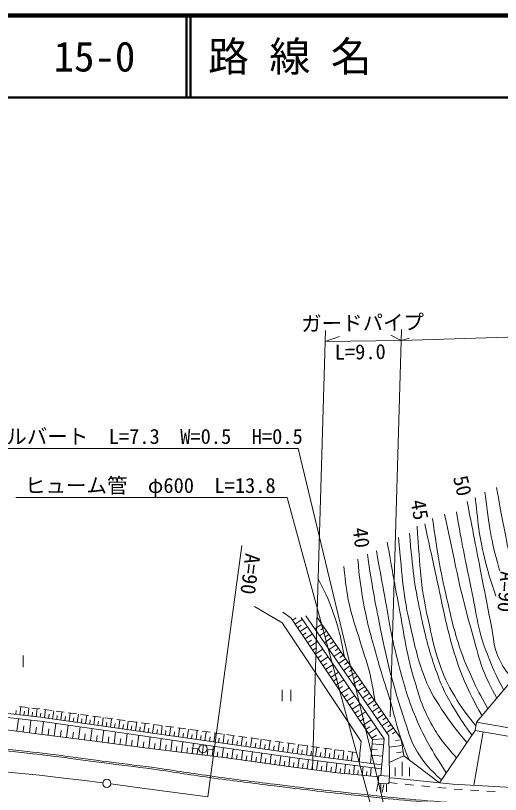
# Model space of a CAD drawing. Units: millimetres, scale not verified. Extents: x 40000 to 680000, y 20000 to 380000.
# Drawn here: x 156872 to 216094, y 284926 to 380000 of the extents above; entities that cross this region are included whole.
import ezdxf
from ezdxf.enums import TextEntityAlignment as Align

# ---------------------------------------------------------------- set-up
doc = ezdxf.new("R2010")
doc.units = ezdxf.units.MM
doc.header["$LTSCALE"] = 1000
doc.linetypes.add('LONG_DASHED_DOTTED', pattern=[15.25, 12, -1.5, 0.25, -1.5])
for name, color, linetype, lineweight in [('M-BGD', 7, 'Continuous', 13), ('M-BMK', 7, 'Continuous', 13), ('M-STR-HTXT', 7, 'Continuous', 13), ('M-TTL', 2, 'Continuous', 140), ('M-TTL-LINE', 7, 'Continuous', 50)]:
    doc.layers.add(name, color=color, linetype=linetype, lineweight=lineweight)
doc.layers.add('M-TTL-TXT', color=7, linetype='Continuous')
doc.styles.add('ＭＳ ゴシック', font='')
doc.styles.get('ＭＳ ゴシック').set_extended_font_data('MS Gothic')

msp = doc.modelspace()

# ---------------------------------------------------------------- linework, layer by layer
at = {"layer": 'M-BGD'}
for p, q in [((190701, 306180), (191153, 306482)), ((191004, 305729), (191906, 306333)), ((191309, 305274), (191763, 305579)), ((191613, 304819), (192523, 305429)), ((194272, 305714), (193429, 305131)), ((194564, 305293), (194142, 305001)), ((191920, 304361), (192378, 304668)), ((192227, 303903), (193143, 304517)), ((194856, 304871), (194012, 304288)), ((195147, 304449), (194726, 304158)), ((192537, 303442), (192998, 303751)), ((192846, 302980), (193769, 303599)), ((195439, 304028), (194595, 303444)), ((195731, 303606), (195309, 303314)), ((193158, 302515), (193623, 302827)), ((193469, 302050), (194399, 302674)), ((196022, 303184), (195179, 302600)), ((196606, 302340), (195762, 301756)), ((196314, 302762), (195892, 302470)), ((157796, 301870), (157796, 300470)), ((193784, 301582), (194252, 301896)), ((194098, 301113), (195034, 301741)), ((197190, 301496), (196346, 300912)), ((196898, 301918), (196476, 301626)), ((194414, 300641), (194886, 300958)), ((194730, 300169), (195674, 300802)), ((197774, 300652), (196929, 300068)), ((197482, 301074), (197060, 300782)), ((195049, 299694), (195525, 300013)), ((195368, 299218), (196319, 299856)), ((198358, 299807), (197513, 299223)), ((198066, 300229), (197644, 299937)), ((195689, 298739), (196168, 299060)), ((196010, 298260), (196969, 298902)), ((198942, 298962), (198097, 298378)), ((198650, 299385), (198228, 299093)), ((199235, 298540), (198812, 298247)), ((189446, 297698), (189446, 296298)), ((190496, 297698), (190496, 296298)), ((196334, 297777), (196817, 298101)), ((196658, 297294), (197623, 297942)), ((199527, 298117), (198682, 297533)), ((199819, 297695), (199397, 297402)), ((196984, 296808), (197470, 297134)), ((197310, 296322), (198282, 296974)), ((200112, 297272), (199266, 296687)), ((200404, 296849), (199981, 296557)), ((197638, 295832), (198128, 296160)), ((197967, 295341), (198947, 295998)), ((200696, 296426), (199851, 295841)), ((200989, 296003), (200566, 295711)), ((156907, 294695), (156965, 295188)), ((157352, 295644), (158346, 295529)), ((157404, 294637), (157518, 295625)), ((157901, 294580), (157958, 295074)), ((158397, 294522), (158512, 295510)), ((158842, 295472), (159836, 295357)), ((158894, 294465), (158951, 294959)), ((159391, 294407), (159505, 295395)), ((159891, 294349), (159949, 294849)), ((160333, 295300), (160669, 295261)), ((160389, 294280), (160529, 295277)), ((160669, 295261), (161324, 295170)), ((161391, 294140), (161532, 295142)), ((161819, 295102), (162810, 294965)), ((162395, 293999), (162536, 295003)), ((163305, 294897), (164296, 294760)), ((163401, 293858), (163541, 294864)), ((198298, 294848), (198791, 295179)), ((198629, 294354), (199616, 295016)), ((201281, 295581), (200435, 294995)), ((201867, 294735), (201020, 294149)), ((201574, 295158), (201151, 294865)), ((157032, 292647), (157225, 294154)), ((158559, 292451), (158754, 293977)), ((160093, 292256), (160286, 293790)), ((160890, 294210), (160961, 294711)), ((161893, 294070), (161963, 294571)), ((162898, 293929), (162968, 294432)), ((163904, 293788), (163975, 294292)), ((164408, 293717), (164549, 294725)), ((164791, 294691), (165782, 294555)), ((164913, 293647), (164983, 294151)), ((165417, 293576), (165559, 294585)), ((165923, 293505), (165994, 294011)), ((166277, 294486), (167268, 294349)), ((166429, 293434), (166570, 294446)), ((166935, 293363), (167006, 293870)), ((167442, 293293), (167583, 294306)), ((167763, 294281), (168753, 294144)), ((168456, 293150), (168599, 294165)), ((169249, 294075), (170239, 293939)), ((169473, 293008), (169616, 294025)), ((170492, 292865), (170634, 293884)), ((170735, 293870), (171526, 293761)), ((198962, 293856), (199460, 294190)), ((199296, 293359), (200291, 294026)), ((202452, 293888), (201605, 293303)), ((202159, 294311), (201736, 294019)), ((157795, 292549), (157893, 293312)), ((159326, 292353), (159424, 293120)), ((160849, 292160), (160945, 292917)), ((161606, 292065), (161797, 293578)), ((163099, 291876), (163288, 293369)), ((164572, 291691), (164758, 293163)), ((166025, 291507), (166209, 292960)), ((167949, 293221), (168020, 293729)), ((168965, 293079), (169036, 293588)), ((169982, 292937), (170054, 293446)), ((171004, 292792), (171079, 293304)), ((171516, 292718), (171665, 293742)), ((171526, 293761), (171725, 293733)), ((172032, 292643), (172107, 293159)), ((172221, 293665), (173211, 293529)), ((172548, 292567), (172698, 293599)), ((173068, 292492), (173144, 293012)), ((173588, 292416), (173740, 293456)), ((173707, 293461), (174697, 293324)), ((174112, 292340), (174189, 292864)), ((174636, 292263), (174789, 293312)), ((175193, 293256), (176183, 293120)), ((175693, 292109), (175847, 293166)), ((176679, 293051), (177669, 292915)), ((176758, 291954), (176913, 293019)), ((177832, 291798), (177988, 292871)), ((178165, 292847), (179155, 292710)), ((199632, 292858), (200133, 293194)), ((199968, 292356), (200970, 293028)), ((203037, 293042), (202191, 292456)), ((202745, 293465), (202321, 293172)), ((162353, 291970), (162447, 292717)), ((163836, 291783), (163929, 292520)), ((165299, 291599), (165390, 292325)), ((166746, 291412), (166843, 292133)), ((167467, 291315), (167661, 292757)), ((168185, 291218), (168281, 291936)), ((168902, 291122), (169094, 292556)), ((170328, 290930), (170520, 292357)), ((171740, 290740), (171930, 292152)), ((173136, 290554), (173307, 291951)), ((175165, 292186), (175242, 292715)), ((176226, 292032), (176303, 292564)), ((177295, 291876), (177373, 292413)), ((178373, 291719), (178451, 292260)), ((178913, 291640), (179071, 292722)), ((179459, 291561), (179538, 292106)), ((179651, 292642), (180641, 292506)), ((180004, 291481), (180163, 292572)), ((180553, 291401), (180634, 291951)), ((181103, 291321), (181263, 292420)), ((181137, 292438), (182127, 292301)), ((182209, 291162), (182367, 292268)), ((182622, 292233), (183613, 292097)), ((183321, 291003), (183480, 292115)), ((184108, 292029), (185099, 291892)), ((184439, 290843), (184599, 291961)), ((200358, 291774), (200940, 292165)), ((203330, 292619), (202907, 292326)), ((213981, 292576), (212839, 286038)), ((169615, 291026), (169711, 291739)), ((171034, 290835), (171129, 291541)), ((172438, 290646), (172531, 291344)), ((173819, 290470), (173903, 291153)), ((174503, 290386), (174671, 291753)), ((175171, 290304), (175254, 290972)), ((175840, 290221), (176004, 291559)), ((177148, 290060), (177309, 291369)), ((178428, 289903), (178585, 291183)), ((179680, 289749), (179834, 291001)), ((181656, 291241), (181735, 291794)), ((182765, 291082), (182845, 291638)), ((183880, 290923), (183960, 291482)), ((185001, 290763), (185081, 291325)), ((185563, 290683), (185723, 291806)), ((185594, 291824), (186585, 291688)), ((186128, 290602), (186208, 291167)), ((186692, 290521), (186853, 291651)), ((187080, 291619), (188071, 291481)), ((187259, 290440), (187340, 291007)), ((187825, 290359), (187987, 291493)), ((188566, 291412), (189557, 291274)), ((188963, 290197), (189125, 291334)), ((190052, 291205), (191042, 291068)), ((190104, 290034), (190267, 291175)), ((191250, 289870), (191414, 291016)), ((191537, 290999), (192528, 290861)), ((200419, 291108), (201815, 290986)), ((200464, 291617), (201879, 291694)), ((203987, 291607), (203296, 291506)), ((176494, 290141), (176575, 290795)), ((177788, 289982), (177867, 290621)), ((179272, 290524), (178409, 290590)), ((179054, 289826), (179131, 290452)), ((181132, 290381), (180269, 290447)), ((180292, 289673), (180368, 290286)), ((180905, 289598), (181055, 290823)), ((181505, 289524), (181579, 290124)), ((182105, 289451), (182252, 290651)), ((183289, 289296), (183451, 290479)), ((184465, 289135), (184626, 290311)), ((185634, 288976), (185794, 290145)), ((186796, 288817), (186955, 289979)), ((188394, 290278), (188475, 290847)), ((189534, 290115), (189615, 290686)), ((190677, 289952), (190759, 290525)), ((191820, 289792), (191892, 290362)), ((192390, 289719), (192536, 290860)), ((192954, 289647), (193026, 290211)), ((193023, 290792), (194014, 290654)), ((193518, 289575), (193662, 290703)), ((194075, 289504), (194147, 290062)), ((194509, 290585), (195499, 290447)), ((194633, 289433), (194776, 290548)), ((195736, 289292), (195877, 290395)), ((195994, 290378), (196985, 290241)), ((196827, 289152), (196966, 290243)), ((197480, 290172), (198471, 290034)), ((197906, 289015), (198044, 290093)), ((200359, 290412), (201054, 290351)), ((204089, 290916), (202483, 290680)), ((204207, 290113), (203404, 289995)), ((182697, 289377), (182778, 289968)), ((183877, 289216), (183958, 289804)), ((185050, 289055), (185130, 289640)), ((186215, 288896), (186295, 289477)), ((187374, 288738), (187452, 289315)), ((187951, 288659), (188109, 289814)), ((188525, 288581), (188603, 289155)), ((189098, 288503), (189255, 289650)), ((190239, 288347), (190390, 289488)), ((191368, 288197), (191518, 289327)), ((192503, 288047), (192654, 289182)), ((193644, 287895), (193795, 289036)), ((195185, 289362), (195255, 289914)), ((196282, 289222), (196351, 289767)), ((197366, 289083), (197435, 289623)), ((200298, 289716), (201690, 289595)), ((189669, 288425), (189746, 288995)), ((190804, 288272), (190879, 288837)), ((191936, 288122), (192011, 288689)), ((193073, 287971), (193149, 288541)), ((194216, 287819), (194292, 288392)), ((194789, 287743), (194941, 288889)), ((195365, 287667), (195441, 288243)), ((195941, 287591), (196093, 288742)), ((196503, 287530), (196556, 288094)), ((197066, 287478), (197172, 288604)), ((198156, 287376), (198258, 288466)), ((199210, 287278), (199308, 288331)), ((200229, 287182), (200324, 288201)), ((203232, 287168), (203232, 288218)), ((204107, 287168), (204107, 288918)), ((204982, 287168), (204982, 288218)), ((197611, 287427), (197662, 287972)), ((198683, 287327), (198732, 287854)), ((199719, 287230), (199767, 287740)), ((201179, 286299), (200975, 285320)), ((201480, 286281), (201492, 285281)), ((202176, 286241), (202188, 285241)), ((202485, 286373), (203480, 286273)), ((201864, 286156), (201660, 285177)), ((204475, 286172), (205470, 286072)), ((206465, 285971), (207460, 285871)), ((208454, 285771), (209449, 285670)), ((210445, 285578), (211443, 285519)), ((212442, 285460), (213440, 285401)), ((214438, 285342), (215436, 285283))]:
    msp.add_line(p, q, dxfattribs=at)
for points in [[(186038, 307879), (189425, 305877), (199099, 291382), (198925, 289971), (198898, 288888)], [(189523, 307164), (190527, 306440), (200464, 291617), (200211, 288720)], [(226841, 307344), (226723, 306351), (221698, 304015), (218693, 301019), (218510, 300035), (213167, 293733), (212995, 292748)], [(201475, 287229), (201879, 291694), (191767, 306539)], [(192327, 306725), (202464, 292060), (202530, 287168)], [(193704, 306537), (203976, 291685), (204279, 289620), (202508, 288830)], [(213167, 293733), (222255, 292146), (237312, 292102), (245568, 292714), (258804, 294241), (269207, 297352), (278104, 299666)], [(212995, 292748), (222167, 291146), (237347, 291102), (245662, 291718), (259006, 293258), (269476, 296388), (278355, 298698)], [(142930, 295690), (143209, 294846), (143609, 294238), (144549, 293740), (146070, 293519), (153563, 293091), (159485, 292332), (166227, 291482), (172999, 290571), (182626, 289386), (190188, 288354), (196141, 287564), (201224, 287089)], [(144564, 295893), (153365, 295104), (159925, 294345), (170767, 292827), (181609, 291248), (191600, 289820), (201594, 288543)], [(144565, 295393), (153314, 294607), (159862, 293849), (170696, 292332), (181537, 290753), (191533, 289325), (201549, 288045)], [(204279, 289620), (208651, 286354), (212995, 292748)], [(202519, 286968), (203116, 286913), (210288, 286188), (217542, 285760), (225857, 285401), (236635, 285401), (247875, 286222), (259000, 287432), (266172, 288576), (270293, 289320)]]:
    msp.add_lwpolyline(points, dxfattribs=at)
msp.add_lwpolyline([(201179, 286299), (202476, 286224), (202530, 287168), (201233, 287242)], close=True, dxfattribs=at)
msp.add_circle((179771, 290486), 500, dxfattribs=at)
for points, knots in [([(215617, 322395), (216279, 318779), (216447, 317841), (217039, 314933), (217258, 313855), (217391, 312961), (217533, 312104)], [0, 0, 0, 0, 1, 1, 1, 2, 2, 2, 2]), ([(214196, 321803), (214791, 317480), (214891, 316118), (215894, 312604), (215931, 312475), (215967, 312348), (216002, 312225)], [0, 0, 0, 0, 1, 1, 1, 2, 2, 2, 2]), ([(213012, 321171), (213433, 317464), (213501, 316301), (214275, 313275), (214703, 311602), (215058, 310546), (215536, 309130)], [0, 0, 0, 0, 1, 1, 1, 2, 2, 2, 2]), ([(207783, 318588), (208443, 314290), (208593, 313083), (209374, 309606), (209914, 307206), (210182, 305848), (210914, 303499), (211452, 301772), (211860, 300835), (212608, 299188), (213299, 297663), (213577, 297145), (214552, 295367)], [0, 0, 0, 0, 1, 1, 1, 2, 2, 2, 3, 3, 3, 4, 4, 4, 4]), ([(209272, 319153), (210799, 311980), (211103, 309974), (212762, 304217), (213225, 302608), (213375, 301667), (213994, 300111), (214545, 298724), (214805, 298227), (215657, 296670)], [0, 0, 0, 0, 1, 1, 1, 2, 2, 2, 3, 3, 3, 3]), ([(210714, 319414), (211470, 315208), (211672, 314082), (212408, 310689), (213137, 307325), (213210, 305325), (214461, 302118), (215156, 300337), (215440, 299651), (216504, 297669)], [0, 0, 0, 0, 1, 1, 1, 2, 2, 2, 3, 3, 3, 3]), ([(206859, 317972), (207620, 314404), (207813, 313496), (208450, 310633), (209077, 307823), (209304, 306216), (210093, 303448), (210616, 301612), (210942, 300586), (211684, 298828), (212415, 297097), (212748, 296496), (213843, 294530)], [0, 0, 0, 0, 1, 1, 1, 2, 2, 2, 3, 3, 3, 4, 4, 4, 4]), ([(204979, 316819), (205420, 312250), (205498, 310856), (206314, 307119), (206920, 304340), (207274, 302773), (208213, 300088), (208941, 298006), (209516, 296883), (210676, 295007), (211379, 293870), (211651, 293455), (212615, 292188)], [0, 0, 0, 0, 1, 1, 1, 2, 2, 2, 3, 3, 3, 4, 4, 4, 4]), ([(202274, 315705), (202891, 312149), (203059, 311227), (203608, 308365), (204315, 304686), (204487, 302563), (205559, 298973), (206197, 296832), (206523, 295586), (207612, 293635), (208612, 291842), (209162, 291180), (210715, 289392)], [0, 0, 0, 0, 1, 1, 1, 2, 2, 2, 3, 3, 3, 4, 4, 4, 4]), ([(203660, 316269), (204126, 311088), (204154, 309469), (205148, 305234), (205709, 302843), (205959, 301470), (206842, 299178), (207551, 297336), (208210, 296407), (209305, 294764), (210262, 293330), (210659, 292834), (211980, 291254)], [0, 0, 0, 0, 1, 1, 1, 2, 2, 2, 3, 3, 3, 4, 4, 4, 4]), ([(200940, 314678), (201377, 312235), (201493, 311611), (201863, 309648), (202473, 306415), (202657, 304565), (203506, 301385), (204255, 298580), (204625, 296973), (205764, 294302), (206943, 291539), (207581, 290550), (209475, 287566)], [0, 0, 0, 0, 1, 1, 1, 2, 2, 2, 3, 3, 3, 4, 4, 4, 4]), ([(198664, 313647), (198897, 311218), (198989, 310507), (199336, 308515), (199795, 305873), (200248, 304430), (200954, 301843), (201582, 299541), (202056, 298288), (202731, 296000), (203227, 294317), (203397, 293341), (203976, 291685), (204330, 290672), (204456, 290325), (204952, 289117)], [0, 0, 0, 0, 1, 1, 1, 2, 2, 2, 3, 3, 3, 4, 4, 4, 5, 5, 5, 5]), ([(196979, 312742), (197189, 310551), (197250, 309871), (197646, 308071), (198027, 306336), (198432, 305414), (198929, 303709), (199477, 301826), (199923, 300805), (200315, 298884), (200515, 297899), (200587, 297550), (200751, 296348)], [0, 0, 0, 0, 1, 1, 1, 2, 2, 2, 3, 3, 3, 4, 4, 4, 4]), ([(193843, 311258), (194913, 309072), (195265, 308378), (195901, 306429), (196490, 304622), (196632, 303918), (197049, 301700)], [0, 0, 0, 0, 1, 1, 1, 2, 2, 2, 2]), ([(326670, 305677), (320597, 302695), (318924, 301851), (313824, 299704), (309369, 297828), (306841, 296849), (302284, 295238), (297295, 293474), (294454, 292608), (289362, 291167), (284833, 289887), (282261, 289289), (277664, 288282), (272507, 287153), (269600, 286589), (264387, 285754), (258874, 284870), (255757, 284544), (250202, 283975), (246461, 283593), (244354, 283469), (240597, 283303), (233952, 283011), (230220, 283083), (223570, 283185), (218102, 283269), (215037, 283387), (209584, 283778), (204992, 284107), (202428, 284397), (197851, 284884), (194181, 285274), (192129, 285517), (188466, 285967), (185585, 286321), (183972, 286527), (181095, 286920), (178214, 287314), (176609, 287601), (173728, 287998), (171268, 288337), (169884, 288484), (167422, 288807), (165372, 289075), (164227, 289253), (162176, 289507), (160109, 289764), (158950, 289902), (156879, 290118), (154658, 290349), (153412, 290455), (151187, 290639), (148408, 290868), (147516, 290919), (144067, 291136)], [0, 0, 0, 0, 1, 1, 1, 2, 2, 2, 3, 3, 3, 4, 4, 4, 5, 5, 5, 6, 6, 6, 7, 7, 7, 8, 8, 8, 9, 9, 9, 10, 10, 10, 11, 11, 11, 12, 12, 12, 13, 13, 13, 14, 14, 14, 15, 15, 15, 16, 16, 16, 17, 17, 17, 18, 18, 18, 18]), ([(144081, 291335), (147531, 291118), (148423, 291067), (151203, 290838), (153429, 290654), (154677, 290548), (156899, 290317), (158972, 290101), (160132, 289962), (162200, 289706), (164252, 289451), (165397, 289274), (167447, 289005), (169910, 288682), (171294, 288535), (173755, 288196), (176636, 287799), (178241, 287512), (181123, 287118), (183998, 286725), (185610, 286519), (188490, 286166), (192152, 285716), (194204, 285472), (197872, 285083), (202446, 284597), (205009, 284306), (209597, 283977), (215047, 283586), (218110, 283469), (223573, 283385), (230219, 283283), (233949, 283211), (240589, 283503), (244342, 283669), (246446, 283792), (250183, 284175), (255733, 284743), (258847, 285068), (264356, 285951), (269564, 286786), (272469, 287350), (277622, 288478), (282214, 289483), (284784, 290080), (289308, 291360), (294395, 292799), (297233, 293664), (302218, 295426), (306770, 297036), (309296, 298014), (313746, 299888), (318844, 302034), (320516, 302878), (326586, 305858)], [0, 0, 0, 0, 1, 1, 1, 2, 2, 2, 3, 3, 3, 4, 4, 4, 5, 5, 5, 6, 6, 6, 7, 7, 7, 8, 8, 8, 9, 9, 9, 10, 10, 10, 11, 11, 11, 12, 12, 12, 13, 13, 13, 14, 14, 14, 15, 15, 15, 16, 16, 16, 17, 17, 17, 18, 18, 18, 18])]:
    msp.add_open_spline(points, degree=3, knots=knots, dxfattribs=at)
at = {"layer": 'M-BGD', "lineweight": 18}
for points in [[(212025, 320698), (212929, 316040), (213155, 314875), (213880, 311143), (214312, 308923), (214527, 307673), (214986, 305458), (215297, 303956), (215212, 303021), (215854, 301629), (216376, 300499), (216708, 300041), (217602, 298965)], [(205915, 317654), (206309, 312328), (206292, 310668), (207250, 306311), (207708, 304224), (207933, 303038), (208616, 301013), (209180, 299339), (209618, 298432), (210511, 296907), (211384, 295415), (211807, 294891), (213094, 293313)], [(199862, 314267), (200375, 310619), (200563, 309592), (201145, 306620), (202083, 301830), (202689, 299142), (204224, 294508), (204807, 292748), (204998, 291673), (205969, 290094), (206885, 288604), (207445, 288056), (208884, 286696)]]:
    msp.add_open_spline(points, degree=3, knots=[0, 0, 0, 0, 1, 1, 1, 2, 2, 2, 3, 3, 3, 4, 4, 4, 4], dxfattribs=at)
at = {"layer": 'M-BMK', "linetype": 'LONG_DASHED_DOTTED'}
for points in [[(167530, 286332), (164958, 286654), (162384, 286963), (159808, 287257), (157231, 287533), (154651, 287791), (152070, 288027), (149486, 288240), (146901, 288427), (144314, 288587), (142002, 288703)], [(180341, 284611), (175723, 285246), (171103, 285868), (168522, 286205)]]:
    msp.add_lwpolyline(points, dxfattribs=at)
at = {"layer": 'M-BMK'}
msp.add_circle((168026, 286268), 500, dxfattribs=at)
at = {"layer": 'M-STR-HTXT'}
for p, q in [((203977, 340336), (342380, 344728)), ((194737, 341555), (193156, 287967)), ((202624, 294398), (204018, 341695)), ((194702, 340203), (196434, 340844)), ((203977, 340336), (202701, 340989)), ((203977, 340336), (204969, 340618)), ((203977, 340336), (194702, 340203)), ((180341, 284611), (184526, 315292))]:
    msp.add_line(p, q, dxfattribs=at)
for points in [[(142760, 327164), (191390, 327164), (201896, 283476)], [(156888, 321176), (190049, 321176), (200456, 282837)]]:
    msp.add_lwpolyline(points, dxfattribs=at)
at = {"layer": 'M-TTL'}
msp.add_line((680000, 380000), (40000, 380000), dxfattribs=at)
at = {"layer": 'M-TTL-LINE'}
for p, q in [((177750, 380000), (177750, 370000)), ((178250, 380000), (178250, 370000)), ((40000, 370000), (680000, 370000))]:
    msp.add_line(p, q, dxfattribs=at)

# ---------------------------------------------------------------- texts
at = {"layer": 'M-BGD', "style": 'ＭＳ ゴシック'}
for s, rotation, p in [('50', 283.241, (211182, 323826)), ('45', 280.146, (206014, 320897)), ('40', 276.875, (198957, 317505)), ('A=90', 262.694, (185868, 314296))]:
    msp.add_text(s, height=1833, rotation=rotation, dxfattribs=at).set_placement(p, align=Align.MIDDLE_LEFT)
at = {"layer": 'M-STR-HTXT', "style": 'ＭＳ ゴシック'}
for s, p in [('ガードパイプ', (199282, 341024)), ('L=9.0', (198991, 337484))]:
    msp.add_text(s, height=1833, rotation=0.819, dxfattribs=at).set_placement(p, align=Align.BOTTOM_CENTER)
for s, p in [('ボックスカルバート\u3000L=7.3\u3000W=0.5\u3000H=0.5', (167598, 327164)), ('ヒューム管\u3000φ600  L=13.8', (173336, 321176))]:
    msp.add_text(s, height=1833, dxfattribs=at).set_placement(p, align=Align.BOTTOM_CENTER)
msp.add_text('A=90', height=1833, rotation=265.471, dxfattribs=at).set_placement((217028, 312144), align=Align.MIDDLE_LEFT)
at = {"layer": 'M-TTL-TXT', "style": 'ＭＳ ゴシック'}
for s, p in [('15-0', (161521, 375000)), ('路 線 名', (180380, 375000))]:
    msp.add_text(s, height=3666, dxfattribs=at).set_placement(p, align=Align.MIDDLE_LEFT)

doc.saveas('drawing.dxf')
